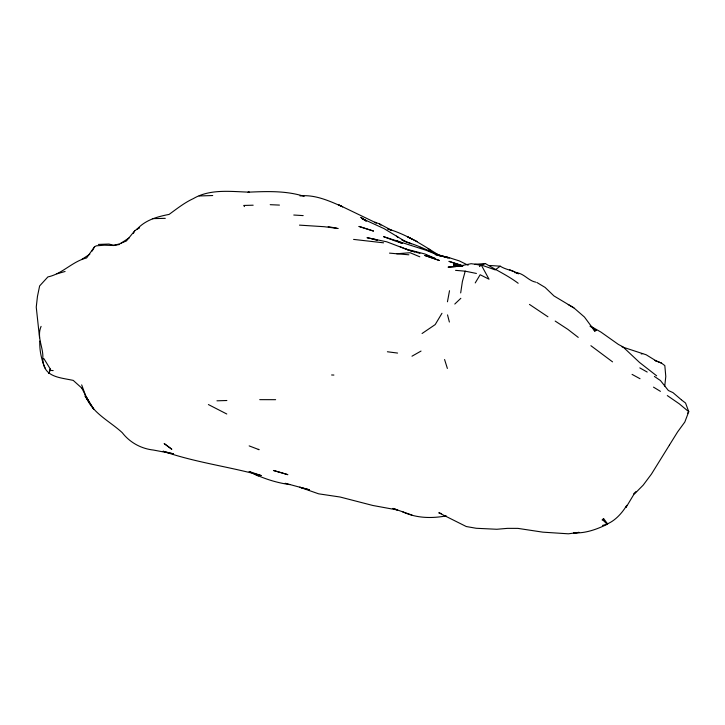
<?xml version="1.0" encoding="UTF-8"?>
<svg xmlns="http://www.w3.org/2000/svg" width="725" height="725" viewBox="0 0 725 725"><rect width="100%" height="100%" fill="white"/><g stroke="black" fill="none" stroke-linecap="round" stroke-linejoin="round"><path stroke-width="1.09" d="M664.734 386.108L665.795 376.511L664.825 365.599L661.436 363.071L654.902 360.416L661.436 363.071M81.689 388.002L73.234 380.398C59.359 377.381 43.21 377.236 42.775 358.739C43.79 347.692 36.322 337.343 41.089 326.377M460.683 292.936L462.387 281.527L465.223 271.177L476.425 273.452M50.252 368.962L49.046 373.475L50.252 368.962L43.926 358.676L42.775 358.739M447.452 301.781L449.518 290.707M603.581 518.547L602.094 519.943L603.236 520.124L607.659 524.003L603.581 518.547L603.236 520.124L607.197 524.311C596.748 529.35 585.501 533.464 573.711 532.911L579.166 532.377L568.382 533.808L542.862 532.159L517.895 528.38L507.482 528.362L496.824 529.268L476.243 528.28L466.275 526.531L438.779 512.774L441.625 513.644M626.726 505.397C621.47 514.116 612.987 523.278 602.538 525.417M626.772 505.397L626.074 507.337L633.641 494.767L643.193 485.134L651.44 474.096L669.32 445.259M133.427 233.341L134.805 230.668L139.535 227.605L136.826 229.444C145.236 220.047 157.198 216.693 169.097 214.41C176.873 208.773 184.503 202.665 193.276 198.641C210.105 188.718 230.632 191.581 249.318 192.161L247.995 192.188C266.8 191.364 285.931 190.575 304.128 196.33M92.157 251.04L94.585 246.708L96.371 245.82L104.491 245.186L113.653 245.521L120.404 243.591L129.286 237.791M441.969 313.282L435.199 324.583L422.068 333.509M475.228 282.931L480.158 274.739L489.013 279.197L481.255 264.987L471.096 263.701L458.717 266.22L448.059 267.144L455.962 266.592M669.393 445.132L677.585 431.946L684.817 422.032L688.75 411.709L685.56 403.037L681.663 400.046M94.585 246.708L86.61 257.946C72.427 261.399 62.314 273.932 47.895 276.914L39.63 285.931L37.446 296.471L36.25 307.119L39.549 337.759M687.472 413.395L688.75 411.709L679.225 403.789L667.308 395.578M134.805 230.668L126.422 240.954L121.012 243.174M454.792 304.047L460.837 298.31M633.623 493.825L636.043 491.541M479.452 266.601L481.255 264.987L485.351 263.547C496.154 270.135 507.89 275.527 518.176 283.267M516.472 273.225L518.656 273.742C512.847 270.253 505.86 269.854 500.196 266.175L495.238 269.89L481.255 264.987L474.721 264.335L485.351 263.547M81.907 259.342L89.828 254.203M411.981 356.202L421.035 351.063M56.84 273.851L65.087 271.476M641.253 353.972L642.649 353.619L646.156 354.761L656.642 361.213M389.515 253.116L396.747 253.768L410.105 252.735L419.793 256.795M113.898 245.331L119.317 244.542M446.228 515.892C431.52 518.611 416.232 518.248 402.484 511.732M199.112 195.968L212.715 195.532M458.218 266.438L461.608 266.202L458.662 265.613L462.006 266.111M152.386 218.633L165.273 218.343M98.401 244.434L108.913 244.044L114.342 245.458M216.965 400.816L226.871 400.508M299.987 195.913C314.904 194.373 329.304 200.907 342.671 206.815L338.72 204.903L376.329 223.01L374.834 222.24L379.519 223.862L391.192 230.097L387.938 229.118M253.161 205.202L243.718 205.447L244.479 206.589M275.627 399.683L259.731 399.656M331.606 374.979L333.89 375.052M299.479 225.131L324.102 226.698L338.222 228.484M270.208 204.686L279.442 205.093M461.807 265.939L453.587 265.486L461.082 266.193M293.77 215.026L303.177 215.597M489.946 265.504L500.196 266.175M396.747 253.768L408.882 254.792M455.554 270.353L465.223 271.177M50.043 370.312L53.188 370.602M353.592 239.404L383.597 242.821M387.404 351.761L397.581 353.066M289.982 484.617C275.772 482.714 261.87 478.038 249.092 471.477L261.272 475.591C228.837 466.547 195.215 462.468 163.315 451.267M461.861 266.102L458.662 265.613L461.97 266.247M328.18 226.644L336.799 228.248M376.882 239.776L367.004 237.691L386.769 241.815L409.208 250.397L400.3 246.781M437.991 255.354L442.078 256.188M440.836 255.979L449.627 257.819L459.251 260.882L468.105 265.214M435.408 254.693L449.627 257.819L435.054 254.122L438.797 255.427M410.377 250.868L415.198 251.956L411.03 250.904M458.381 265.876L453.696 264.244L461.009 265.993M453.696 264.244L461.327 266.075M163.107 451.285L173.538 453.85L153.455 450.053C141.103 448.702 129.82 442.495 122.235 432.662C109.647 421.044 92.175 413.141 85.74 396.167L85.242 396.385L93.742 409.127L85.74 396.167L88.713 401.106M535.739 282.152C527.9 280.693 523.414 272.382 514.777 272.673M387.929 228.982C406.372 234.293 422.548 244.932 438.652 255.064M405.755 249.001L425.077 254.04L435.498 258.626L426.4 255.227M285.224 483.276L309.475 489.819L299.724 487.218L318.647 493.825L340.07 497.015L372.84 505.479L397.608 510.019L392.923 508.406L412.036 515.076M461.716 265.577L448.92 261.344L463.058 265.812M416.15 252.237L419.938 253.351M443.102 256.405L448.032 257.873M406.77 242.304L406.317 242.159C420.899 245.893 433.55 254.131 448.132 257.864M391.962 239.857L402.303 243.382M371.834 238.733L377.181 240.446M642.649 353.619L622.032 346.858M249.164 445.893L259.115 449.699L258.29 449.328M439.74 255.753L425.666 250.134L383.597 236.667L391.002 239.44M411.374 243.763L401.931 239.966L405.556 241.733M509.503 269.655L514.079 271.685M402.42 243.346L396.82 240.809L402.393 243.446M226.78 414.002L208.392 404.55M417.201 241.516L407.785 236.984L411.782 238.915M254.049 473.923L258.354 475.99M590.087 326.223L596.258 330.564L591.999 327.301L595.035 331.361L584.441 317.033L573.847 307.844L553.963 295.936L545.118 287.435L536.826 282.442M632.055 374.381L640.048 378.731M639.812 367.901L647.207 372.052M590.34 326.023L600.971 332.104L618.407 344.438L622.902 346.813L639.486 362.418L656.651 375.822M573.847 307.844L568.255 304.582M405.565 241.642L384.032 228.611L362.02 218.542L365.862 220.853M653.497 387.132L660.439 391.355M555.178 321.066L567.865 329.368L578.251 337.397M420.246 247.288L422.041 248.385M547.946 316.798L529.467 304.409M366.388 220.98L360.787 217.346L365.98 220.88M654.394 376.438L660.466 380.562L668.377 390.521L672.945 392.597L681.301 399.747M590.893 345.698L612.543 361.857M428.239 248.494L430.206 250.361M379.519 223.862L380.879 225.185M81.852 388.274L87.816 399.801L85.242 396.385L85.269 394.699L81.671 384.875M45.149 368.11C41.352 359.636 39.476 350.356 39.775 341.067M444.579 359.518L447.379 368.445M447.524 314.886L449.382 322.036M278.201 471.785L273.434 470.48L287.87 474.667L278.201 471.785M373.402 231.03L359.065 226.454L373.402 231.03M439.169 260.411L424.913 255.508L439.169 260.411M397.762 237.084L396.566 236.268L397.762 237.084M171.725 449.192L164.267 443.637L171.725 449.192"/></g></svg>
